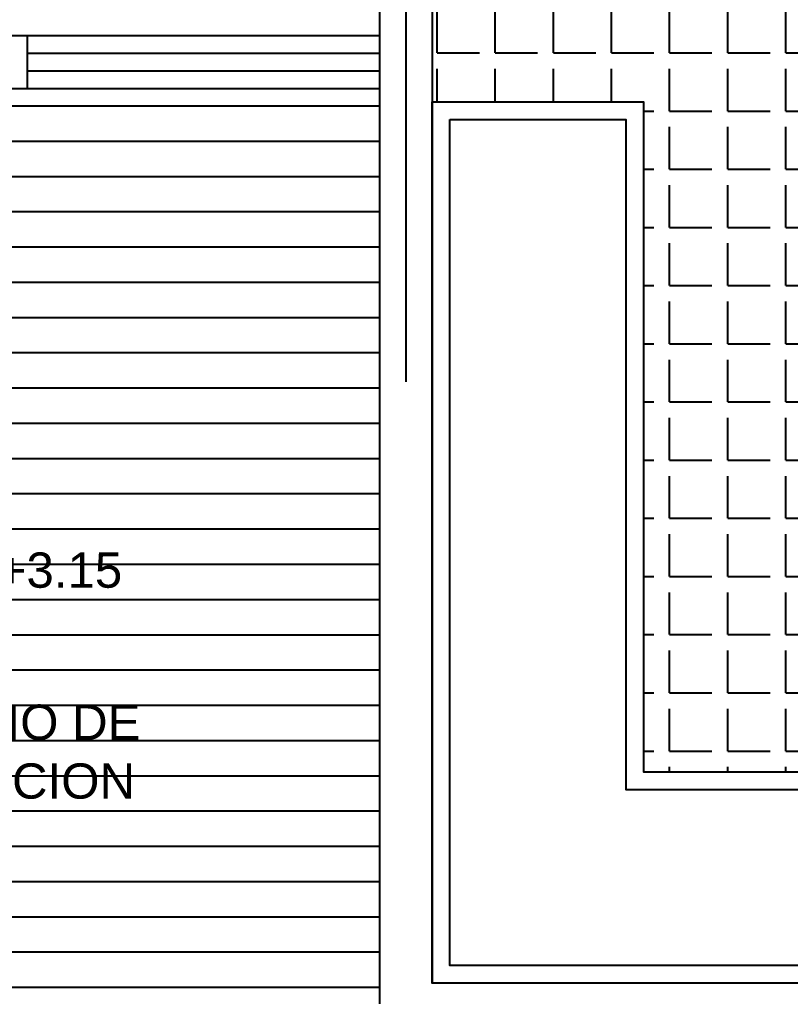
# Model space of a CAD drawing. Header units: inches. Extents: x -370 to 18, y -197 to 199.
# Drawn here: x -283.371 to -281.183, y 109.908 to 112.679 of the extents above; entities that cross this region are included whole.
import ezdxf
from ezdxf.enums import TextEntityAlignment as Align

# ---------------------------------------------------------------- set-up
doc = ezdxf.new("R2010")
doc.units = ezdxf.units.IN
doc.header["$MEASUREMENT"] = 0
doc.linetypes.add('CENTER2', pattern=[28.575, 19.05, -3.175, 3.175, -3.175])
doc.layers.add('MUEBLES', color=7, linetype='Continuous')
doc.styles.get("Standard").update_dxf_attribs({"font": 'arial.ttf'})

# ---------------------------------------------------------------- blocks, each defined once
blk = doc.blocks.new('EJE NORTE NUEVO')
at = {"color": 2, "linetype": 'CENTER2'}
blk.add_line((0, 2.5579), (0, -2.5579), dxfattribs=at)
at = {"color": 4}
blk.add_attdef('A', text='', height=0.3581, dxfattribs=at).set_placement((0, 2.9051), align=Align.MIDDLE_CENTER)

msp = doc.modelspace()

# ---------------------------------------------------------------- hatches: boundary and pattern name
at = {"transparency": 33554610}
h = msp.add_hatch(dxfattribs=at)
h.set_pattern_fill('ANGLE', color=8, scale=0.6)
h.set_pattern_definition([(0, (17.94898, 94.43435), (0, 0.165), [0.12, -0.045]), (90, (17.94898, 94.43435), (-0.165, 1e-17), [0.12, -0.045])])
h.paths.add_polyline_path([(-281.59987, 110.54571), (-279.93296, 110.54571), (-279.93296, 109.94571), (-279.03296, 109.94571), (-279.03296, 111.29571), (-279.03296, 113.54987), (-280.53296, 113.54987), (-280.53296, 114.13411), (-280.75583, 114.13411), (-280.75583, 113.81315, -0.0496479), (-280.76881, 113.68281, -0.0634602), (-280.8016, 113.58555, -0.103485), (-280.8595, 113.51066, -0.1784579), (-280.91208, 113.49127), (-281.01208, 113.49127, -0.1784579), (-281.06466, 113.51066, -0.103485), (-281.12257, 113.58555, -0.0634602), (-281.15536, 113.68281, -0.0496479), (-281.16833, 113.81315), (-281.16833, 114.13411), (-281.42533, 114.13411), (-281.42533, 112.72438), (-282.19987, 112.72438), (-282.19987, 112.44571), (-281.59987, 112.44571)])
h.paths.add_polyline_path([(-281.02083, 113.05652), (-280.11549, 113.16533), (-279.93365, 111.65239), (-280.83899, 111.54358)], flags=16)
h.paths.add_polyline_path([(-279.82482, 112.12117, -0.4142136), (-279.78657, 112.15942, -0.4142136), (-279.82482, 112.19767), (-279.82482, 112.73317), (-279.82482, 112.82879, -0.0990195), (-279.8057, 112.92442), (-279.20982, 112.92442, -0.4142136), (-279.10982, 112.82442), (-279.10982, 112.77879), (-279.10982, 112.73139, 0.0351646), (-279.10884, 112.71738, -0.0855581), (-279.11154, 112.62743, 0.1214227), (-279.10959, 112.57961, -0.1312672), (-279.10697, 112.45757, 0.0599615), (-279.10982, 112.43384), (-279.10982, 112.37202, -0.0517267), (-279.11195, 112.35149, 0.1226064), (-279.10948, 112.28526, 0.0569351), (-279.10877, 112.26257, -0.0725873), (-279.10877, 112.22464, 0.036246), (-279.10982, 112.21019), (-279.10982, 112.17942, -0.4142136), (-279.12982, 112.15942, -0.4142136), (-279.10982, 112.13942), (-279.10982, 112.10864, 0.036246), (-279.10877, 112.0942, -0.0725873), (-279.10877, 112.05626, 0.0569351), (-279.10948, 112.03357, 0.1226064), (-279.11195, 111.96734, -0.0517267), (-279.10982, 111.94681), (-279.10982, 111.88499, 0.0599615), (-279.10697, 111.86126, -0.1312672), (-279.10959, 111.73923, 0.1214227), (-279.11154, 111.6914, -0.0855581), (-279.10884, 111.60145, 0.0351646), (-279.10982, 111.58744), (-279.10982, 111.54004), (-279.10982, 111.49442, -0.4142136), (-279.20982, 111.39442), (-279.8057, 111.39442, -0.0990195), (-279.82482, 111.49004), (-279.82482, 111.58567)], flags=16)
h.paths.add_polyline_path([(-279.30107, 112.15942, -0.0667468), (-279.34715, 112.44581, 0.0415341), (-279.39272, 112.40562, 0.1305291), (-279.53718, 112.73486, 0.110936), (-279.30151, 112.84502, 0.1628587), (-279.15129, 112.51758, 0.1453421), (-279.34715, 112.44581, 0.0667468), (-279.30107, 112.15942, 0.0667468), (-279.34715, 111.87302, 0.1453421), (-279.15129, 111.80126, 0.1628587), (-279.30151, 111.47381, 0.110936), (-279.53718, 111.58397, 0.1305291), (-279.39272, 111.91322, 0.0415341), (-279.34715, 111.87302, -0.0667468)], flags=0)
h.paths.add_polyline_path([(-281.05864, 111.08399), (-279.37862, 111.08399), (-279.37862, 111.4585), (-281.05864, 111.4585)], flags=24)
h = msp.add_hatch()
h.set_pattern_fill('LINE', color=8, scale=0.8)
h.set_pattern_definition([(0, (17.94898, 94.43435), (0, 0.1), [])])
h.paths.add_polyline_path([(-282.34987, 112.48411), (-283.34987, 112.48411), (-283.39269, 112.48411), (-283.39269, 111.61133), (-284.9365, 111.61133), (-284.9365, 110.02201), (-285.53296, 110.02201), (-285.53296, 108.43411), (-282.34987, 108.43411), (-282.34987, 109.43411)])
h.paths.add_polyline_path([(-283.58912, 109.69867), (-283.58912, 108.63813), (-284.78992, 108.63813), (-284.78992, 108.5728, -0.0990195), (-284.80904, 108.47717), (-285.40492, 108.47717, -0.4142136), (-285.50492, 108.57717), (-285.50492, 108.6228), (-285.50492, 108.67019, 0.0351646), (-285.5059, 108.68421, -0.0855581), (-285.50319, 108.77416, 0.1214227), (-285.50515, 108.82198, -0.1312672), (-285.50777, 108.94402, 0.0599615), (-285.50492, 108.96775), (-285.50492, 109.02957, -0.0517267), (-285.50279, 109.05009, 0.103731), (-285.50279, 109.10641, -0.0487773), (-285.50492, 109.12575, 0.033297), (-285.50596, 109.13902, -0.0725873), (-285.50596, 109.17695, 0.036246), (-285.50492, 109.19139), (-285.50492, 109.22217, -0.4142136), (-285.48492, 109.24217, -0.4142136), (-285.50492, 109.26217), (-285.50492, 109.29295, 0.036246), (-285.50596, 109.30739, -0.0725873), (-285.50596, 109.34533, 0.036246), (-285.50492, 109.35977), (-285.50492, 109.35741, -0.0517267), (-285.50279, 109.37794, 0.103731), (-285.50279, 109.43425, -0.0517267), (-285.50492, 109.45477), (-285.50492, 109.5166, 0.0599615), (-285.50777, 109.54032, -0.1312672), (-285.50515, 109.66236, 0.1214227), (-285.50319, 109.71018, -0.0855581), (-285.5059, 109.80014, 0.0351646), (-285.50492, 109.81415), (-285.50492, 109.86155), (-285.50492, 109.90717, -0.4142136), (-285.40492, 110.00717), (-284.80904, 110.00717, -0.0990195), (-284.78992, 109.91155), (-284.78992, 109.81592), (-284.78992, 109.69867)], flags=16)
h.paths.add_polyline_path([(-283.90137, 109.50513), (-283.90137, 108.97678), (-284.45921, 108.97678), (-284.45921, 109.50513)], flags=0)
h.paths.add_polyline_path([(-284.06286, 109.24742, -1), (-284.32411, 109.24742, -1)], flags=0)
h.paths.add_polyline_path([(-284.16897, 109.24817, -1), (-284.216, 109.24817, -1)], flags=0)
h.paths.add_polyline_path([(-284.56765, 110.43911), (-284.58903, 110.45207, 0.3663257), (-284.58906, 110.76634), (-284.56795, 110.77973, -0.3600268)], flags=16)
h.paths.add_polyline_path([(-284.63627, 110.45049), (-284.81648, 110.43084, -0.450086), (-284.87182, 110.47973), (-284.87182, 110.73367, -0.4365685), (-284.81883, 110.78292), (-284.6382, 110.76699, -0.3926269), (-284.59253, 110.7178), (-284.59296, 110.49945, -0.3788119)], flags=16)
h.paths.add_polyline_path([(-285.31367, 109.24217, -0.0667468), (-285.26759, 108.95577, 0.0415341), (-285.22202, 108.99597, 0.1305291), (-285.07755, 108.66673, 0.110936), (-285.31323, 108.55657, 0.1628587), (-285.46344, 108.88401, 0.1453421), (-285.26759, 108.95577, 0.0667468), (-285.31367, 109.24217, 0.0667468), (-285.26759, 109.52857, 0.1453421), (-285.46344, 109.60033, 0.1628587), (-285.31323, 109.92778, 0.110936), (-285.07755, 109.81761, 0.1305291), (-285.22202, 109.48837, 0.0415341), (-285.26759, 109.52857, -0.0667468)], flags=0)
h.paths.add_polyline_path([(-284.56765, 111.05703), (-284.58903, 111.06999, 0.3663257), (-284.58906, 111.38426), (-284.56795, 111.39765, -0.3600268)], flags=16)
h.paths.add_polyline_path([(-284.63627, 111.06841), (-284.81648, 111.04875, -0.450086), (-284.87182, 111.09765), (-284.87182, 111.35158, -0.4365685), (-284.81883, 111.40084), (-284.6382, 111.38491, -0.3926269), (-284.59253, 111.33572), (-284.59296, 111.11737, -0.3788119)], flags=16)
h.paths.add_polyline_path([(-283.91769, 110.41119), (-283.01387, 110.41119), (-283.01387, 110.78571), (-283.91769, 110.78571)], flags=24)

# ---------------------------------------------------------------- linework, layer by layer
at = {"color": 4}
for p, q in [((-282.34987, 114.13411), (-282.34987, 109.43411)), ((-282.19987, 114.13411), (-282.19987, 109.94571)), ((-283.54987, 112.63411), (-283.34987, 112.63411)), ((-283.34987, 112.63411), (-283.34987, 112.48411)), ((-283.54987, 112.48411), (-283.34987, 112.48411)), ((-276.28296, 109.94571), (-282.19987, 109.94571))]:
    msp.add_line(p, q, dxfattribs=at)
at = {"color": 1}
for p, q in [((-283.34987, 112.63411), (-282.34987, 112.63411)), ((-283.34987, 112.48411), (-282.34987, 112.48411))]:
    msp.add_line(p, q, dxfattribs=at)
at = {"color": 2}
for p, q in [((-283.34987, 112.58411), (-282.34987, 112.58411)), ((-283.34987, 112.53411), (-282.34987, 112.53411))]:
    msp.add_line(p, q, dxfattribs=at)
at = {"color": 1}
msp.add_lwpolyline([(-282.19987, 112.44571), (-281.59987, 112.44571), (-281.59987, 110.54571), (-279.93296, 110.54571), (-279.93296, 109.94571), (-282.19987, 109.94571), (-282.19987, 112.44571)], dxfattribs=at)
msp.add_lwpolyline([(-282.14987, 112.39571), (-281.64987, 112.39571), (-281.64987, 110.49571), (-279.98296, 110.49571), (-279.98296, 109.99571), (-282.14987, 109.99571)], close=True, dxfattribs=at)

# ---------------------------------------------------------------- block references
msp.add_blockref('EJE NORTE NUEVO', (-282.27487, 114.20911))

# ---------------------------------------------------------------- texts
at = {"color": 2, "insert": (-283.88164, 110.73601), "char_height": 0.1, "attachment_point": 1}
msp.add_mtext('ESTUDIO DE\\PGRABACION', dxfattribs=at)
at = {"layer": 'MUEBLES', "color": 2}
msp.add_text('N.P +3.15', height=0.1, dxfattribs=at).set_placement((-283.70491, 111.06757))

doc.saveas('drawing.dxf')
